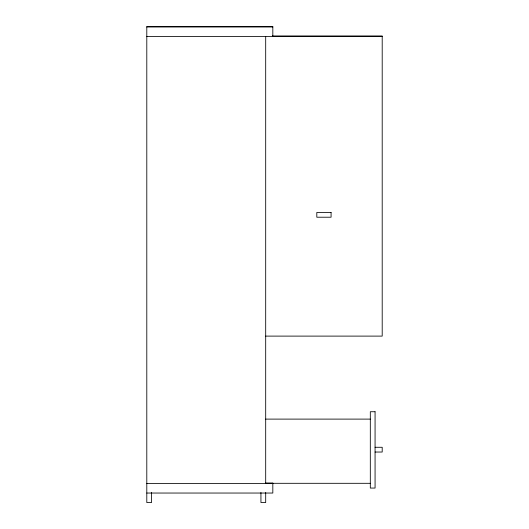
<?xml version="1.0" encoding="UTF-8"?>
<svg xmlns="http://www.w3.org/2000/svg" width="529" height="529" viewBox="0 0 529 529"><rect width="100%" height="100%" fill="white"/><g stroke="black" fill="none" stroke-linecap="round" stroke-linejoin="round"><path stroke-width="0.79" d="M146.798 26.992L272.825 26.992M272.303 35.959L382.202 35.959L382.202 336.107L265.69 336.107M146.798 36.501L382.202 36.501M265.69 419.107L370.313 419.107M375.068 447.283L382.202 447.283L382.202 452.037L375.068 452.037M265.69 482.99L272.825 482.99L272.825 493.041L146.798 493.041M272.448 483.308L370.313 483.308M146.798 483.526L272.825 483.526M272.825 36.501L272.825 26.45L146.798 26.45L146.798 502.55L151.552 502.55L151.552 492.499M265.69 36.501L265.69 483.526M265.69 492.499L265.69 502.55L260.936 502.55L260.936 492.499M331.081 212.46L316.811 212.46L316.811 217.214L331.081 217.214L331.081 212.46M375.068 411.734L370.313 411.734L370.313 488.062L375.068 488.062L375.068 411.734"/></g></svg>
